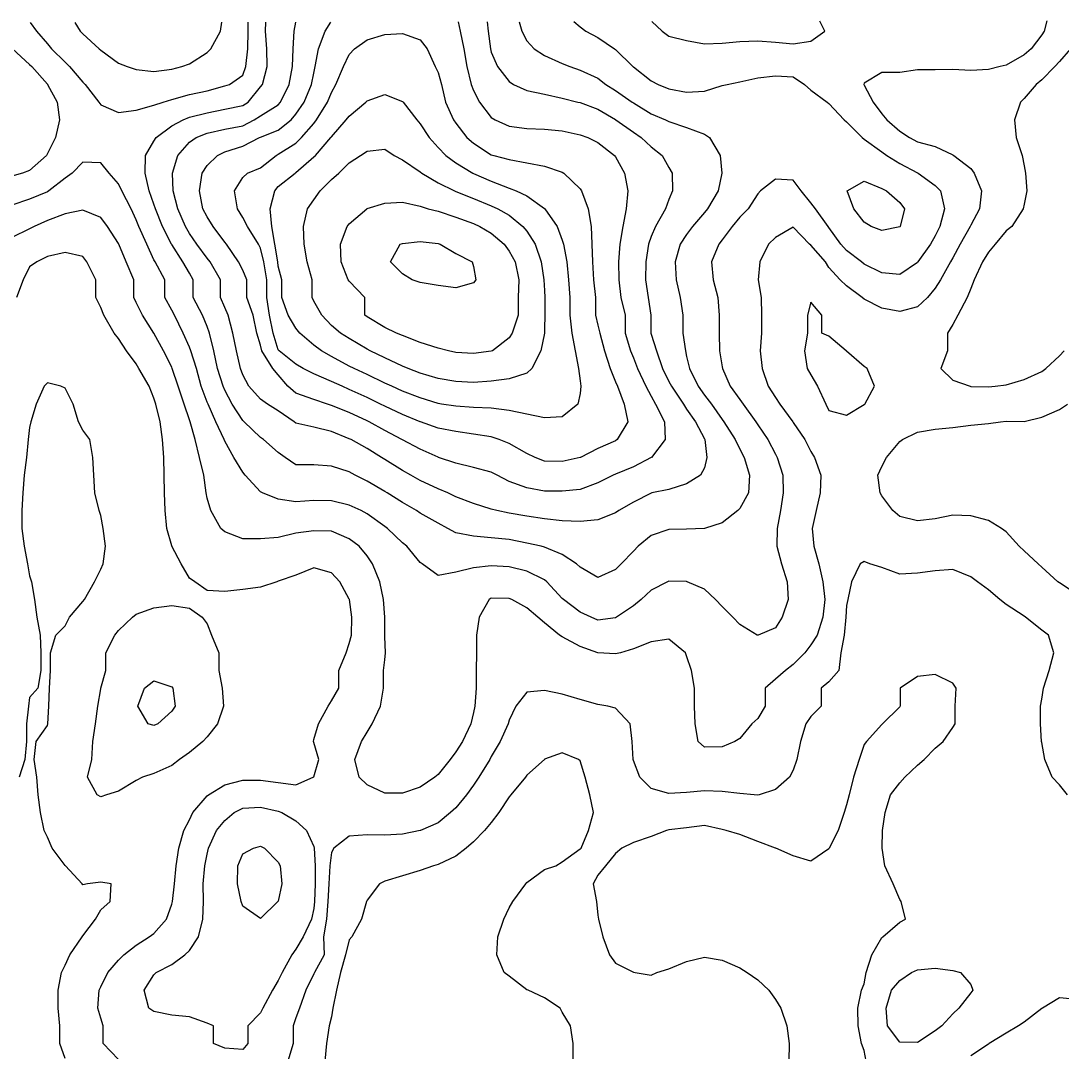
# Model space of a CAD drawing. Header units: inches. Extents: x 450896 to 463247, y 7386701 to 7399440.
# Drawn here: x 458089 to 459807, y 7397734 to 7399434 of the extents above; entities that cross this region are included whole.
import ezdxf

# ---------------------------------------------------------------- set-up
doc = ezdxf.new("R2010")
doc.units = ezdxf.units.IN
doc.header["$MEASUREMENT"] = 0

msp = doc.modelspace()

# ---------------------------------------------------------------- linework, layer by layer
for points, elevation in [([(459781.6, 7399434.3), (459777.3, 7399417.4), (459773.2, 7399411.1), (459755.6, 7399388.1), (459743.9, 7399378.1), (459714.6, 7399361.2), (459704.6, 7399358.8), (459685.3, 7399354), (459656, 7399352.5), (459626.7, 7399354.1), (459597.4, 7399353.7), (459568.2, 7399353.3), (459538.9, 7399349.3), (459509.6, 7399348.8), (459480.3, 7399331.5), (459479.5, 7399329.5), (459480.3, 7399328.4), (459494.9, 7399300.3), (459509.6, 7399281.2), (459517.7, 7399271), (459538.9, 7399252.5), (459555.1, 7399241.7), (459568.2, 7399235), (459597.4, 7399226.8), (459626.7, 7399213.2), (459628, 7399212.4), (459656, 7399190.8), (459661.9, 7399183.1), (459673.8, 7399153.8), (459670.4, 7399124.5), (459656, 7399097.2), (459655.2, 7399095.2), (459638.4, 7399066), (459626.7, 7399043.6), (459622.9, 7399036.7), (459606.3, 7399007.4), (459597.4, 7398993.3), (459584.5, 7398978.1), (459568.2, 7398962.7), (459538.9, 7398955.1), (459509.6, 7398960.4), (459480.3, 7398975.3), (459476.7, 7398978.1), (459451, 7398997.5), (459440.6, 7399007.4), (459421.7, 7399027.4), (459416.4, 7399036.7), (459392.4, 7399064.6), (459390, 7399066), (459363.2, 7399094.3), (459333.9, 7399077.2), (459322.3, 7399066), (459308.4, 7399036.7), (459305.6, 7399007.4), (459310.4, 7398978.1), (459310.7, 7398948.8), (459310.7, 7398919.5), (459308.9, 7398890.2), (459311.8, 7398861), (459322, 7398831.7), (459333.9, 7398813.4), (459341.3, 7398802.4), (459362.4, 7398773.1), (459363.2, 7398772), (459382.2, 7398743.8), (459392.4, 7398724.4), (459398.6, 7398714.5), (459408.8, 7398685.2), (459407.6, 7398655.9), (459400.9, 7398626.7), (459394.3, 7398597.4), (459397.5, 7398568.1), (459405.3, 7398538.8), (459412.2, 7398509.5), (459415.4, 7398480.2), (459412, 7398450.9), (459402.9, 7398421.6), (459392.4, 7398405.2), (459382.4, 7398392.4), (459363.2, 7398373.2), (459350.4, 7398363.1), (459333.9, 7398349), (459317.1, 7398333.8), (459317.1, 7398304.5), (459304.6, 7398284.2), (459294.7, 7398275.2), (459275.3, 7398250.9), (459266.7, 7398245.9), (459246, 7398237.1), (459216.7, 7398236.6), (459206.6, 7398245.9), (459201.6, 7398275.2), (459200.6, 7398304.5), (459200.6, 7398333.8), (459195.4, 7398363.1), (459187.4, 7398387.3), (459185.4, 7398392.4), (459158.1, 7398414.7), (459128.9, 7398410.6), (459099.6, 7398398.7), (459078.3, 7398392.4), (459070.3, 7398390.4), (459041, 7398392.3), (459040.8, 7398392.4), (459011.7, 7398402.7), (458982.4, 7398418.5), (458978, 7398421.6), (458953.1, 7398441.8), (458941.9, 7398450.9), (458923.8, 7398466.3), (458899.1, 7398480.2), (458894.6, 7398482), (458865.3, 7398482.2), (458861.9, 7398480.2), (458845.3, 7398450.9), (458840.9, 7398421.6), (458841.1, 7398392.4), (458840.3, 7398363.1), (458840.3, 7398333.8), (458838, 7398304.5), (458836, 7398294.1), (458831.7, 7398275.2), (458817.6, 7398245.9), (458806.7, 7398229), (458797.2, 7398216.6), (458777.4, 7398191.5), (458772, 7398187.3), (458748.1, 7398170.7), (458718.8, 7398160.7), (458689.5, 7398160.9), (458660.3, 7398174.6), (458647.4, 7398187.3), (458640.4, 7398216.6), (458651.3, 7398245.9), (458660.3, 7398261.6), (458668.6, 7398275.2), (458682.6, 7398304.5), (458687.4, 7398333.8), (458687.4, 7398363.1), (458689.5, 7398381), (458690.7, 7398392.4), (458689.5, 7398419), (458689.4, 7398421.6), (458689.4, 7398450.9), (458687.3, 7398480.2), (458681.6, 7398509.5), (458669.3, 7398538.8), (458660.3, 7398552.3), (458647.2, 7398568.1), (458631, 7398580.5), (458601.7, 7398592.6), (458572.4, 7398593.2), (458543.1, 7398589.5), (458513.8, 7398582.5), (458484.5, 7398580.5), (458455.2, 7398580.4), (458426, 7398591.5), (458419, 7398597.4), (458402.5, 7398626.7), (458396.7, 7398647), (458394.8, 7398655.9), (458390.9, 7398685.2), (458383.9, 7398714.5), (458376.8, 7398743.8), (458368.5, 7398773.1), (458367.4, 7398776.2), (458358.5, 7398802.4), (458348.8, 7398831.7), (458339, 7398861), (458338.1, 7398863.1), (458324.6, 7398890.2), (458308.8, 7398919.4), (458308.8, 7398919.5), (458290, 7398948.8), (458279.5, 7398970.1), (458275.7, 7398978.1), (458275.7, 7399007.4), (458262.9, 7399036.7), (458250.7, 7399066), (458250.2, 7399066.9), (458232.3, 7399095.2), (458221, 7399109.9), (458191.7, 7399122), (458162.4, 7399115.8), (458133.1, 7399104.8), (458111.4, 7399095.2), (458103.8, 7399091.4), (458074.5, 7399076.8)], 840), ([(459001.3, 7399432.9), (459011.7, 7399424.5), (459021, 7399417.4), (459041, 7399407), (459068.4, 7399388.1), (459070.3, 7399386.8), (459098.9, 7399358.8), (459099.6, 7399358.3), (459128.9, 7399335.6), (459140.6, 7399329.5), (459158.1, 7399322), (459187.4, 7399316.8), (459216.7, 7399318.3), (459246, 7399327.6), (459254.1, 7399329.5), (459275.3, 7399333.9), (459304.6, 7399340.2), (459333.9, 7399343.5), (459363.2, 7399341.8), (459381.9, 7399329.5), (459392.4, 7399320.2), (459419, 7399300.3), (459421.7, 7399297.7), (459447, 7399271), (459451, 7399267.5), (459477, 7399241.7), (459480.3, 7399238.9), (459509.6, 7399218.2), (459517.7, 7399212.4), (459538.9, 7399198.8), (459568.2, 7399183.8), (459569.5, 7399183.1), (459597.4, 7399162.7), (459606.2, 7399153.8), (459612.5, 7399124.5), (459605, 7399095.2), (459597.4, 7399079.7), (459589.9, 7399066), (459569, 7399036.7), (459568.2, 7399035.6), (459538.9, 7399015.9), (459509.6, 7399018.9), (459480.3, 7399033), (459475.6, 7399036.7), (459451, 7399055.6), (459441.9, 7399066), (459421.7, 7399093.7), (459420.6, 7399095.2), (459399.9, 7399124.5), (459392.4, 7399134.2), (459376.1, 7399153.8), (459363.2, 7399171.6), (459333.9, 7399173.1), (459309.3, 7399153.8), (459304.6, 7399149.2), (459288.8, 7399124.5), (459275.3, 7399110.4), (459262.6, 7399095.2), (459246, 7399073.1), (459240.4, 7399066), (459228.3, 7399036.7), (459231, 7399007.4), (459238.7, 7398978.1), (459241.2, 7398948.8), (459241.2, 7398919.5), (459241.8, 7398890.2), (459246, 7398863.6), (459246.4, 7398861), (459259.4, 7398831.7), (459275.3, 7398809.9), (459280.8, 7398802.4), (459301.5, 7398773.1), (459304.6, 7398768.1), (459321.1, 7398743.8), (459333.9, 7398719.7), (459336.5, 7398714.5), (459345.9, 7398685.2), (459346.6, 7398655.9), (459342.2, 7398626.7), (459336.6, 7398597.4), (459336, 7398568.1), (459344, 7398538.8), (459353, 7398509.5), (459354.7, 7398480.2), (459345.2, 7398450.9), (459333.9, 7398433.6), (459305.6, 7398421.6), (459304.6, 7398421.4), (459303.9, 7398421.6), (459275.3, 7398438.9), (459263.5, 7398450.9), (459246, 7398468.9), (459235.3, 7398480.2), (459216.7, 7398497.5), (459188.2, 7398509.5), (459187.4, 7398509.8), (459158.1, 7398510.7), (459155.9, 7398509.5), (459128.9, 7398495.5), (459112.6, 7398480.2), (459099.6, 7398469.9), (459071.5, 7398450.9), (459070.3, 7398450.2), (459041, 7398446), (459029.8, 7398450.9), (459011.7, 7398459.5), (458984.1, 7398480.2), (458982.4, 7398481.7), (458957, 7398509.5), (458953.1, 7398512.9), (458923.8, 7398526.8), (458894.6, 7398534), (458865.3, 7398535.9), (458836, 7398532.4), (458806.7, 7398525.3), (458777.4, 7398519.6), (458751, 7398538.8), (458748.1, 7398541.1), (458725.7, 7398568.1), (458718.8, 7398573.8), (458693.9, 7398597.4), (458689.5, 7398600.4), (458660.3, 7398621.4), (458650.6, 7398626.7), (458631, 7398636), (458601.7, 7398642.8), (458572.4, 7398643.5), (458543.1, 7398641.1), (458513.8, 7398645.8), (458487.7, 7398655.9), (458484.5, 7398657.6), (458459.3, 7398685.2), (458455.2, 7398690.4), (458440.7, 7398714.5), (458426, 7398741.4), (458424.9, 7398743.8), (458411.1, 7398773.1), (458398, 7398802.4), (458396.7, 7398805.7), (458386.7, 7398831.7), (458378.8, 7398861), (458369.8, 7398890.2), (458367.4, 7398896.4), (458356.8, 7398919.5), (458342.7, 7398948.8), (458338.1, 7398957.3), (458326.5, 7398978.1), (458326.5, 7399007.4), (458310.6, 7399036.7), (458308.8, 7399040.4), (458297.3, 7399066), (458283.9, 7399095.2), (458279.5, 7399106.4), (458271, 7399124.5), (458255.8, 7399153.8), (458250.2, 7399165.6), (458235, 7399183.1), (458221, 7399200), (458191.7, 7399201.1), (458173.9, 7399183.1), (458162.4, 7399174.9), (458135.3, 7399153.8), (458133.1, 7399152.6), (458103.8, 7399140), (458074.5, 7399130.1)], 860), ([(458104.4, 7399431.4), (458115, 7399417.4), (458133.1, 7399396.3), (458140.1, 7399388.1), (458162.4, 7399365.9), (458169.6, 7399358.8), (458191.7, 7399333.3), (458195.3, 7399329.5), (458218, 7399300.3), (458221, 7399295.7), (458250.2, 7399282.9), (458279.5, 7399286.8), (458308.8, 7399295), (458324.2, 7399300.3), (458338.1, 7399304.5), (458367.4, 7399312.9), (458396.7, 7399318.7), (458426, 7399327.1), (458433.3, 7399329.5), (458455.2, 7399344.7), (458460.4, 7399358.8), (458463.8, 7399388.1), (458464.2, 7399417.4), (458464.3, 7399432)], 860), ([(458178.3, 7399431.6), (458187.3, 7399417.4), (458191.7, 7399412.9), (458218.4, 7399388.1), (458221, 7399385.8), (458250.2, 7399364.5), (458264.8, 7399358.8), (458279.5, 7399353.9), (458308.8, 7399350.5), (458338.1, 7399354.5), (458354.8, 7399358.8), (458367.4, 7399363.6), (458396.7, 7399382), (458402.8, 7399388.1), (458418.8, 7399417.4), (458421, 7399432)], 840), ([(459079.2, 7398538.8), (459070.3, 7398529.5), (459041, 7398516.6), (459011.7, 7398533.6), (459005.8, 7398538.8), (458982.4, 7398554.3), (458953.1, 7398566.7), (458947.6, 7398568.1), (458923.8, 7398573.1), (458894.6, 7398578.9), (458865.3, 7398581.7), (458836, 7398584.8), (458806.7, 7398590.3), (458793.6, 7398597.4), (458777.4, 7398606.2), (458748.1, 7398622.3), (458741.6, 7398626.7), (458718.8, 7398640), (458693.6, 7398655.9), (458689.5, 7398658.4), (458660.3, 7398675.5), (458640.8, 7398685.2), (458631, 7398690.5), (458601.7, 7398699.8), (458572.4, 7398702.3), (458543.1, 7398702.5), (458525, 7398714.5), (458513.8, 7398722.4), (458489.5, 7398743.8), (458484.5, 7398747.3), (458457.7, 7398773.1), (458455.2, 7398775.5), (458438.1, 7398802.4), (458426, 7398825.5), (458423.2, 7398831.7), (458413.5, 7398861), (458407.5, 7398890.2), (458400.7, 7398919.5), (458396.7, 7398930.5), (458388.8, 7398948.8), (458373.7, 7398978.1), (458373.7, 7399007.4), (458367.4, 7399018.1), (458356.5, 7399036.7), (458338.1, 7399065.6), (458337.9, 7399066), (458323.1, 7399095.2), (458311.3, 7399124.5), (458308.8, 7399131.9), (458300.8, 7399153.8), (458294.4, 7399183.1), (458295.1, 7399212.4), (458308.8, 7399235.8), (458312.5, 7399241.7), (458338.1, 7399260.9), (458357.1, 7399271), (458367.4, 7399275.2), (458396.7, 7399282.7), (458426, 7399288.4), (458455.2, 7399294.4), (458464, 7399300.3), (458484.5, 7399325.7), (458487.7, 7399329.5), (458495.6, 7399358.8), (458495.2, 7399388.1), (458492.9, 7399417.4), (458493.3, 7399432.1)], 880), ([(459075.4, 7398626.7), (459070.3, 7398622.9), (459041, 7398611.3), (459011.7, 7398608.8), (458982.4, 7398610), (458953.1, 7398613.3), (458923.8, 7398617.7), (458894.6, 7398622.5), (458874.1, 7398626.7), (458865.3, 7398628.9), (458836, 7398638.4), (458806.7, 7398649.5), (458793.3, 7398655.9), (458777.4, 7398662.6), (458748.1, 7398676.3), (458732.4, 7398685.2), (458718.8, 7398693), (458689.5, 7398711), (458684.1, 7398714.5), (458660.3, 7398729.1), (458633.9, 7398743.8), (458631, 7398745.3), (458601.7, 7398757.1), (458572.4, 7398764.3), (458543.1, 7398771), (458540.2, 7398773.1), (458513.8, 7398791.1), (458496.2, 7398802.4), (458484.5, 7398810.6), (458465.5, 7398831.7), (458455.2, 7398850.7), (458451.4, 7398861), (458444.8, 7398890.2), (458439, 7398919.5), (458431.4, 7398948.8), (458426, 7398961.5), (458418.4, 7398978.1), (458418.4, 7399007.4), (458401.3, 7399036.7), (458396.7, 7399043.1), (458379.6, 7399066), (458367.4, 7399083.7), (458361, 7399095.2), (458348.1, 7399124.5), (458340.7, 7399153.8), (458339.2, 7399183.1), (458348.1, 7399212.4), (458367.4, 7399234.3), (458378.2, 7399241.7), (458396.7, 7399248.9), (458426, 7399255.7), (458455.2, 7399261.3), (458474, 7399271), (458484.5, 7399277.5), (458513.8, 7399295.7), (458517.8, 7399300.3), (458532.1, 7399329.5), (458537.6, 7399358.8), (458538.6, 7399388.1), (458540.2, 7399417.4), (458542.9, 7399432.2)], 900), ([(459066.4, 7398685.2), (459041, 7398672.6), (459011.7, 7398661.7), (458982.4, 7398658.6), (458953.1, 7398658.7), (458923.8, 7398664.3), (458894.6, 7398674.7), (458875, 7398685.2), (458865.3, 7398690.2), (458836, 7398697.7), (458806.7, 7398705.1), (458778.3, 7398714.5), (458777.4, 7398714.8), (458748.1, 7398728), (458718.8, 7398743.2), (458717.8, 7398743.8), (458689.5, 7398758.7), (458663.7, 7398773.1), (458660.3, 7398774.8), (458631, 7398788.4), (458601.7, 7398800.3), (458595.3, 7398802.4), (458572.4, 7398809.9), (458543.1, 7398820.3), (458529.7, 7398831.7), (458513.8, 7398850.7), (458504.7, 7398861), (458486.5, 7398890.2), (458484.5, 7398899.7), (458478.6, 7398919.5), (458472.2, 7398948.8), (458462, 7398978.1), (458462, 7399007.4), (458455.2, 7399023), (458448.5, 7399036.7), (458428.7, 7399066), (458426, 7399069.6), (458406.5, 7399095.2), (458396.7, 7399111.1), (458389.5, 7399124.5), (458384, 7399153.8), (458388.1, 7399183.1), (458396.7, 7399196), (458413.7, 7399212.4), (458426, 7399218.3), (458455.2, 7399227.4), (458482.8, 7399241.7), (458484.5, 7399242.5), (458513.8, 7399253.8), (458535.2, 7399271), (458543.1, 7399280.3), (458556.7, 7399300.3), (458568.6, 7399329.5), (458572.4, 7399348.2), (458574.9, 7399358.8), (458580, 7399388.1), (458591.3, 7399417.4), (458600.6, 7399432.3)], 920), ([(458810.5, 7399432.6), (458813.9, 7399417.4), (458819.8, 7399388.1), (458825, 7399358.8), (458832.2, 7399329.5), (458836, 7399319.6), (458845.7, 7399300.3), (458865.3, 7399274.7), (458871.4, 7399271), (458894.6, 7399260.6), (458923.8, 7399256.5), (458953.1, 7399255.8), (458982.4, 7399252.7), (459011.7, 7399246.1), (459024.5, 7399241.7), (459041, 7399233.8), (459068.4, 7399212.4), (459070.3, 7399209.9), (459084.9, 7399183.1), (459090.3, 7399153.8), (459087.8, 7399124.5), (459082.4, 7399095.2), (459077.2, 7399066), (459074.8, 7399036.7), (459075.6, 7399007.4), (459078.9, 7398978.1), (459086, 7398948.8), (459086, 7398919.5), (459095.1, 7398890.2), (459099.6, 7398878.4), (459106.3, 7398861), (459120, 7398831.7), (459128.9, 7398815.4), (459136.2, 7398802.4), (459150.8, 7398773.1), (459151.9, 7398743.8), (459129.6, 7398714.5), (459128.9, 7398714.1), (459099.6, 7398699.2), (459070.3, 7398686.9), (459066.4, 7398685.2)], 920), ([(458858.3, 7399432.7), (458860.1, 7399417.4), (458863.7, 7399388.1), (458865.3, 7399382.5), (458875.4, 7399358.8), (458894.6, 7399334.1), (458901.8, 7399329.5), (458923.8, 7399319.2), (458953.1, 7399313.3), (458982.4, 7399306.9), (459008.1, 7399300.3), (459011.7, 7399299.4), (459041, 7399288.4), (459070.3, 7399271.4), (459070.9, 7399271), (459099.6, 7399250.5), (459112.4, 7399241.7), (459128.9, 7399226.6), (459146.8, 7399212.4), (459158.1, 7399192.3), (459163.6, 7399183.1), (459164.2, 7399153.8), (459158.1, 7399139.8), (459152.4, 7399124.5), (459136.1, 7399095.2), (459128.9, 7399078.7), (459124.3, 7399066), (459120, 7399036.7), (459119.8, 7399007.4), (459123.9, 7398978.1), (459128.3, 7398948.8), (459128.3, 7398919.5), (459128.9, 7398917.8), (459137.9, 7398890.2), (459147.7, 7398861), (459158.1, 7398839.8), (459162.5, 7398831.7), (459182.2, 7398802.4), (459187.4, 7398794.1), (459202.2, 7398773.1), (459216.7, 7398745), (459217.3, 7398743.8), (459220.9, 7398714.5), (459216.7, 7398697.4), (459210.5, 7398685.2), (459187.4, 7398671.1), (459158.1, 7398661.4), (459130, 7398655.9), (459128.9, 7398655.7), (459099.6, 7398640.5), (459075.4, 7398626.7)], 900), ([(458911.3, 7399432.8), (458915.4, 7399417.4), (458923.8, 7399401.3), (458935.7, 7399388.1), (458953.1, 7399376.9), (458982.4, 7399364), (458994.8, 7399358.8), (459011.7, 7399352.8), (459041, 7399339.7), (459054.1, 7399329.5), (459070.3, 7399319.3), (459097.8, 7399300.3), (459099.6, 7399299.1), (459128.9, 7399281.1), (459152.4, 7399271), (459158.1, 7399268.2), (459187.4, 7399258.6), (459216.7, 7399247.5), (459224.9, 7399241.7), (459242.8, 7399212.4), (459245.3, 7399183.1), (459239.2, 7399153.8), (459221.8, 7399124.5), (459216.7, 7399118.3), (459196.9, 7399095.2), (459187.4, 7399082.2), (459176.9, 7399066), (459168.4, 7399036.7), (459170.2, 7399007.4), (459176.8, 7398978.1), (459181.3, 7398948.8), (459181.3, 7398919.5), (459185.4, 7398890.2), (459187.4, 7398881.1), (459191.9, 7398861), (459206.3, 7398831.7), (459216.7, 7398817.3), (459228.5, 7398802.4), (459246, 7398777), (459248.9, 7398773.1), (459267.7, 7398743.8), (459275.3, 7398728.1), (459282.4, 7398714.5), (459291.1, 7398685.2), (459289.3, 7398655.9), (459275.3, 7398630.4), (459272.1, 7398626.7), (459246, 7398606.6), (459217, 7398597.4), (459216.7, 7398597.3), (459187.4, 7398595.9), (459158.1, 7398595.8), (459128.9, 7398585.6), (459107.4, 7398568.1), (459099.6, 7398559.8), (459079.2, 7398538.8)], 880), ([(459130, 7399433.2), (459147.2, 7399417.4), (459158.1, 7399409), (459187.4, 7399401.9), (459216.7, 7399396.6), (459246, 7399397.3), (459275.3, 7399400.1), (459304.6, 7399401.1), (459333.9, 7399398.9), (459363.2, 7399396.2), (459392.4, 7399400.6), (459415.3, 7399417.4), (459407, 7399433.6)], 840), ([(459012.3, 7398714.5), (459011.7, 7398714.2), (458982.4, 7398707.5), (458953.1, 7398708.3), (458937.8, 7398714.5), (458923.8, 7398721), (458894.6, 7398737.2), (458878.3, 7398743.8), (458865.3, 7398748.2), (458836, 7398753), (458806.7, 7398757), (458777.4, 7398762.6), (458748.3, 7398773.1), (458748.1, 7398773.1), (458718.8, 7398785.2), (458689.5, 7398798.9), (458682.5, 7398802.4), (458660.3, 7398813), (458631, 7398826.6), (458619.4, 7398831.7), (458601.7, 7398839.8), (458572.4, 7398852.2), (458554.8, 7398861), (458543.1, 7398868.1), (458515.1, 7398890.2), (458513.8, 7398891.8), (458505.3, 7398919.5), (458499.6, 7398948.8), (458494.8, 7398978.1), (458494.8, 7399007.4), (458490, 7399036.7), (458484.5, 7399059.7), (458481.2, 7399066), (458463, 7399095.2), (458455.2, 7399110), (458446.8, 7399124.5), (458441.7, 7399153.8), (458455.2, 7399175.9), (458463.2, 7399183.1), (458484.5, 7399191.9), (458510.5, 7399212.4), (458513.8, 7399214.6), (458543.1, 7399232.7), (458552.3, 7399241.7), (458572.4, 7399264.9), (458577.1, 7399271), (458595.2, 7399300.3), (458601.7, 7399316.3), (458608.9, 7399329.5), (458621.2, 7399358.8), (458631, 7399378.9), (458639.4, 7399388.1), (458660.3, 7399403), (458689.5, 7399411.7), (458718.8, 7399413.2), (458748.1, 7399403.1), (458759.6, 7399388.1), (458772.8, 7399358.8), (458777.4, 7399349), (458783.2, 7399329.5), (458789.6, 7399300.3), (458803.1, 7399271), (458806.7, 7399265.4), (458824.7, 7399241.7), (458836, 7399232.4), (458865.3, 7399213.6), (458869.5, 7399212.4), (458894.6, 7399205.9), (458923.8, 7399200.2), (458953.1, 7399194.9), (458982.4, 7399184.5), (458984.8, 7399183.1), (459011.7, 7399157.4), (459014, 7399153.8), (459025, 7399124.5), (459029.8, 7399095.2), (459030.8, 7399066), (459031.9, 7399036.7), (459033.8, 7399007.4), (459037.1, 7398978.1), (459037.1, 7398948.8), (459041, 7398932.5), (459044.1, 7398919.5), (459052, 7398890.2), (459061.4, 7398861), (459070.3, 7398839), (459073.3, 7398831.7), (459084.2, 7398802.4), (459090.2, 7398773.1), (459073, 7398743.8), (459070.3, 7398742), (459041, 7398729.1), (459012.3, 7398714.5)], 940), ([(458075.7, 7399388.1), (458103.8, 7399362.1), (458107.2, 7399358.8), (458133.1, 7399329.6), (458133.2, 7399329.5), (458149.1, 7399300.3), (458153, 7399271), (458146.4, 7399241.7), (458133.1, 7399215.3), (458131.5, 7399212.4), (458103.8, 7399187.5), (458091.9, 7399183.1), (458074.5, 7399178)], 880), ([(459820.8, 7399388.1), (459802.5, 7399367.3), (459794.9, 7399358.8), (459773.2, 7399336.8), (459764.1, 7399329.5), (459743.9, 7399306), (459738, 7399300.3), (459728, 7399271), (459730.8, 7399241.7), (459740.6, 7399212.4), (459743.9, 7399195.4), (459746.3, 7399183.1), (459748.6, 7399153.8), (459743.9, 7399132.1), (459742.4, 7399124.5), (459723.6, 7399095.2), (459714.6, 7399088), (459696.1, 7399066), (459685.3, 7399052.9), (459675.5, 7399036.7), (459661.8, 7399007.4), (459656, 7398993.1), (459650, 7398978.1), (459634.6, 7398948.8), (459626.7, 7398933.6), (459617.6, 7398919.5), (459617.6, 7398890.2), (459606.7, 7398861), (459626.7, 7398842), (459655.3, 7398831.7), (459656, 7398831.5), (459685.3, 7398830.6), (459696.5, 7398831.7), (459714.6, 7398833.9), (459743.9, 7398842.9), (459773.2, 7398855.9), (459780, 7398861), (459802.5, 7398881.8), (459809.9, 7398890.2)], 820), ([(459008.1, 7398802.4), (458982.4, 7398781.6), (458953.1, 7398779.5), (458923.8, 7398785.8), (458894.6, 7398791.8), (458865.3, 7398795.9), (458836, 7398796.9), (458806.7, 7398798.8), (458783.1, 7398802.4), (458777.4, 7398803.2), (458748.1, 7398812.5), (458718.8, 7398823.9), (458701.3, 7398831.7), (458689.5, 7398837.1), (458660.3, 7398851), (458638.8, 7398861), (458631, 7398865), (458601.7, 7398880.9), (458585.2, 7398890.2), (458572.4, 7398899.4), (458549.3, 7398919.5), (458543.1, 7398927.5), (458530.3, 7398948.8), (458519.7, 7398978.1), (458519.7, 7399007.4), (458513.8, 7399029.9), (458513, 7399036.7), (458508.4, 7399066), (458503.4, 7399095.2), (458500.7, 7399124.5), (458508, 7399153.8), (458513.8, 7399161.2), (458541.5, 7399183.1), (458543.1, 7399184.1), (458572.4, 7399209.8), (458575.1, 7399212.4), (458600.5, 7399241.7), (458601.7, 7399243.2), (458626.1, 7399271), (458631, 7399277.3), (458658.4, 7399300.3), (458660.3, 7399302.2), (458689.5, 7399312.8), (458718.8, 7399301.4), (458719.8, 7399300.3), (458742.3, 7399271), (458748.1, 7399264.2), (458762.8, 7399241.7), (458777.4, 7399225.6), (458790.3, 7399212.4), (458806.7, 7399199.9), (458834.8, 7399183.1), (458836, 7399182.5), (458865.3, 7399169.9), (458894.6, 7399158.5), (458906, 7399153.8), (458923.8, 7399145.5), (458953.1, 7399124.9), (458953.5, 7399124.5), (458973.9, 7399095.2), (458982.4, 7399072.6), (458984.5, 7399066), (458989.9, 7399036.7), (458992.7, 7399007.4), (458994.7, 7398978.1), (458994.7, 7398948.8), (458998.3, 7398919.5), (459003.6, 7398890.2), (459009.2, 7398861), (459011.7, 7398840.6), (459012.8, 7398831.7), (459011.7, 7398819.7), (459008.1, 7398802.4)], 960), ([(458932.3, 7398861), (458923.8, 7398853.5), (458894.6, 7398843.8), (458865.3, 7398840.4), (458836, 7398838), (458806.7, 7398839.4), (458777.4, 7398844.5), (458748.1, 7398853.6), (458728.4, 7398861), (458718.8, 7398864.9), (458689.5, 7398878.8), (458665.7, 7398890.2), (458660.3, 7398893.1), (458631, 7398910.6), (458616.6, 7398919.5), (458601.7, 7398931.8), (458585.6, 7398948.8), (458572.4, 7398972.2), (458569.6, 7398978.1), (458569.6, 7399007.4), (458561.7, 7399036.7), (458556.6, 7399066), (458555.3, 7399095.2), (458562.3, 7399124.5), (458572.4, 7399139), (458582.9, 7399153.8), (458601.7, 7399172.8), (458613.9, 7399183.1), (458631, 7399200.2), (458649.6, 7399212.4), (458660.3, 7399219.2), (458689.5, 7399222.7), (458705.2, 7399212.4), (458718.8, 7399205.1), (458748.1, 7399185.2), (458750.8, 7399183.1), (458777.4, 7399166.9), (458804.4, 7399153.8), (458806.7, 7399152.9), (458836, 7399141.1), (458865.3, 7399129.5), (458875.8, 7399124.5), (458894.6, 7399113.6), (458917.3, 7399095.2), (458923.8, 7399087.6), (458937.8, 7399066), (458947.3, 7399036.7), (458952.1, 7399007.4), (458953.1, 7398989.5), (458953.8, 7398978.1), (458953.8, 7398948.8), (458953.1, 7398926.5), (458952.9, 7398919.5), (458947.2, 7398890.2), (458932.3, 7398861)], 980), ([(459539.6, 7399095.2), (459538.9, 7399094.5), (459509.6, 7399088.4), (459491.9, 7399095.2), (459480.3, 7399102.2), (459463.4, 7399124.5), (459452, 7399153.8), (459480.3, 7399169.9), (459509.6, 7399158), (459516.9, 7399153.8), (459538.9, 7399134.9), (459546.8, 7399124.5), (459539.6, 7399095.2)], 880), ([(458867, 7398890.2), (458865.3, 7398889.4), (458836, 7398885.6), (458806.7, 7398887.7), (458794.7, 7398890.2), (458777.4, 7398894.7), (458748.1, 7398903.9), (458718.8, 7398915.3), (458709, 7398919.5), (458689.5, 7398928.5), (458660.3, 7398946.1), (458656.7, 7398948.8), (458656.7, 7398978.1), (458631, 7399005), (458629, 7399007.4), (458617.4, 7399036.7), (458616.6, 7399066), (458627.6, 7399095.2), (458631, 7399099.6), (458660, 7399124.5), (458660.3, 7399124.7), (458689.5, 7399133.8), (458718.8, 7399135.2), (458748.1, 7399128.5), (458761.2, 7399124.5), (458777.4, 7399120.2), (458806.7, 7399110.8), (458836, 7399099.9), (458846.1, 7399095.2), (458865.3, 7399084.2), (458886.3, 7399066), (458894.6, 7399054.7), (458904.5, 7399036.7), (458910.5, 7399007.4), (458909.5, 7398978.1), (458909.5, 7398948.8), (458899.9, 7398919.5), (458894.6, 7398911.4), (458867, 7398890.2)], 1000), ([(458840, 7399007.4), (458836, 7399002.2), (458806.7, 7398994), (458777.4, 7398998), (458748.1, 7399002.8), (458734.5, 7399007.4), (458718.8, 7399017.3), (458699.1, 7399036.7), (458715, 7399066), (458718.8, 7399067.4), (458748.1, 7399070.5), (458777.4, 7399067), (458780.8, 7399066), (458806.7, 7399050.4), (458833.7, 7399036.7), (458836, 7399029.4), (458840, 7399007.4)], 1020), ([(458250.2, 7397721.8), (458224.9, 7397748), (458224.9, 7397777.3), (458221, 7397789.7), (458216.4, 7397806.6), (458218.4, 7397835.9), (458221, 7397841.4), (458232.7, 7397865.2), (458250.2, 7397885.6), (458259.1, 7397894.5), (458279.5, 7397910.5), (458301, 7397923.8), (458308.8, 7397929.7), (458329.6, 7397953), (458338.1, 7397977.9), (458339.2, 7397982.3), (458342.8, 7398011.6), (458345.5, 7398040.9), (458350.1, 7398070.2), (458358.1, 7398099.5), (458367.4, 7398117), (458373.1, 7398128.8), (458396.7, 7398156.5), (458398.8, 7398158.1), (458426, 7398174.7), (458455.2, 7398182.2), (458484.5, 7398182.3), (458513.8, 7398178.5), (458543.1, 7398174.7), (458571.6, 7398187.3), (458572.4, 7398188.1), (458580.6, 7398216.6), (458572.4, 7398244.2), (458571.8, 7398245.9), (458572.4, 7398249.4), (458580.2, 7398275.2), (458596.2, 7398304.5), (458601.7, 7398313), (458613.8, 7398333.8), (458613.8, 7398363.1), (458625.6, 7398392.4), (458631, 7398407.8), (458634.5, 7398421.6), (458635.3, 7398450.9), (458631.1, 7398480.2), (458631, 7398480.6), (458615.5, 7398509.5), (458601.7, 7398524.4), (458572.4, 7398532.5), (458543.1, 7398520.4), (458513.8, 7398510.2), (458511.5, 7398509.5), (458484.5, 7398500.6), (458455.2, 7398496.9), (458426, 7398493.5), (458396.7, 7398495.1), (458376.1, 7398509.5), (458367.4, 7398515.5), (458353.7, 7398538.8), (458338.3, 7398568.1), (458338.1, 7398568.7), (458330, 7398597.4), (458327.2, 7398626.7), (458326, 7398655.9), (458325.7, 7398685.2), (458325, 7398714.5), (458323, 7398743.8), (458319, 7398773.1), (458311.9, 7398802.4), (458308.8, 7398812.3), (458300.9, 7398831.7), (458284.1, 7398861), (458279.5, 7398868.6), (458263.6, 7398890.2), (458250.2, 7398910.3), (458243, 7398919.5), (458226, 7398948.8), (458221, 7398961.8), (458213.1, 7398978.1), (458213.1, 7399007.4), (458198.3, 7399036.7), (458191.7, 7399045.5), (458162.4, 7399052.5), (458133.1, 7399045.7), (458115.8, 7399036.7), (458103.8, 7399028.4), (458092.9, 7399007.4), (458082, 7398978.1)], 820), ([(459480.3, 7398801.6), (459481.1, 7398802.4), (459497.1, 7398831.7), (459485.2, 7398861), (459480.3, 7398864.5), (459451, 7398889.9), (459450.7, 7398890.2), (459421.7, 7398914.4), (459410.5, 7398919.5), (459410.5, 7398948.8), (459392.4, 7398970.2), (459386.6, 7398948.8), (459386.6, 7398919.5), (459381.9, 7398890.2), (459386.2, 7398861), (459392.4, 7398850.7), (459403.4, 7398831.7), (459416.8, 7398802.4), (459421.7, 7398792), (459451, 7398784), (459480.3, 7398801.6)], 820), ([(458162.4, 7397723.7), (458153.6, 7397748), (458153.6, 7397777.3), (458150.6, 7397806.6), (458151.1, 7397835.9), (458156.5, 7397865.2), (458162.4, 7397877.6), (458170, 7397894.5), (458190.6, 7397923.8), (458191.7, 7397925.7), (458212.5, 7397953), (458221, 7397968.5), (458236.6, 7397982.3), (458238.3, 7398011.6), (458221, 7398014.1), (458199.3, 7398011.6), (458191.7, 7398010), (458190.4, 7398011.6), (458162.9, 7398040.9), (458162.4, 7398041.5), (458141.1, 7398070.2), (458133.1, 7398088.2), (458127.6, 7398099.5), (458121.8, 7398128.8), (458117.8, 7398158.1), (458115.5, 7398187.3), (458111.1, 7398216.6), (458114.7, 7398245.9), (458133.1, 7398272.6), (458133.7, 7398275.2), (458135.3, 7398304.5), (458136.5, 7398333.8), (458138.3, 7398363.1), (458138.3, 7398392.4), (458147.2, 7398421.6), (458162.4, 7398436.7), (458169.3, 7398450.9), (458191.7, 7398477), (458194.2, 7398480.2), (458210.6, 7398509.5), (458221, 7398530.4), (458224.8, 7398538.8), (458229.1, 7398568.1), (458225.3, 7398597.4), (458221, 7398618.6), (458218.5, 7398626.7), (458211.2, 7398655.9), (458209.7, 7398685.2), (458207.8, 7398714.5), (458203.2, 7398743.8), (458191.7, 7398759.3), (458184.5, 7398773.1), (458175.7, 7398802.4), (458162.4, 7398828.5), (458155, 7398831.7), (458133.1, 7398837.3), (458127.9, 7398831.7), (458114.5, 7398802.4), (458106, 7398773.1), (458103.8, 7398764), (458101.6, 7398743.8), (458098.4, 7398714.5), (458094.9, 7398685.2), (458092.4, 7398655.9), (458090.9, 7398626.7), (458091.1, 7398597.4), (458094.9, 7398568.1), (458100.2, 7398538.8), (458103.8, 7398519.4), (458106.7, 7398509.5), (458111.6, 7398480.2), (458115.6, 7398450.9), (458121.2, 7398421.6), (458122.1, 7398392.4), (458122.1, 7398363.1), (458117.3, 7398333.8), (458103.8, 7398318.7), (458101.9, 7398304.5), (458098.4, 7398275.2), (458098.4, 7398245.9), (458096, 7398216.6), (458086.6, 7398187.3)], 800), ([(459831.7, 7398488.2), (459802.5, 7398507.5), (459799.8, 7398509.5), (459773.2, 7398533.3), (459767, 7398538.8), (459743.9, 7398560.4), (459736.1, 7398568.1), (459714.6, 7398591.7), (459706.9, 7398597.4), (459685.3, 7398610.3), (459656, 7398618.3), (459626.7, 7398619), (459597.4, 7398613.3), (459568.2, 7398610.1), (459538.9, 7398616.9), (459527.7, 7398626.7), (459509.6, 7398651.3), (459506.5, 7398655.9), (459502.8, 7398685.2), (459509.6, 7398699.4), (459517, 7398714.5), (459538.9, 7398740.7), (459543.4, 7398743.8), (459568.2, 7398756.3), (459597.4, 7398761.2), (459626.7, 7398763.6), (459656, 7398767.6), (459685.3, 7398770.3), (459705, 7398773.1), (459714.6, 7398774), (459743.9, 7398773.7), (459773.2, 7398780.7), (459802.5, 7398793.4), (459815.7, 7398802.4)], 840), ([(459815.4, 7398158.1), (459802.5, 7398174.9), (459790.6, 7398187.3), (459778.1, 7398216.6), (459773.2, 7398244.4), (459772.9, 7398245.9), (459771.3, 7398275.2), (459771.3, 7398304.5), (459773.2, 7398315.9), (459776, 7398333.8), (459785.5, 7398363.1), (459793, 7398392.4), (459784.1, 7398421.6), (459773.2, 7398429.5), (459746.6, 7398450.9), (459743.9, 7398452.7), (459714.6, 7398472), (459703.9, 7398480.2), (459685.3, 7398496), (459667, 7398509.5), (459656, 7398517.6), (459626.7, 7398529.8), (459597.4, 7398527.7), (459568.2, 7398523.4), (459538.9, 7398521.9), (459509.6, 7398532.7), (459489.6, 7398538.8), (459480.3, 7398542.7), (459473.5, 7398538.8), (459459.6, 7398509.5), (459453.4, 7398480.2), (459451, 7398470.4), (459449.9, 7398450.9), (459447.1, 7398421.6), (459441.5, 7398392.4), (459438.2, 7398363.1), (459421.7, 7398344.6), (459409.6, 7398333.8), (459409.6, 7398304.5), (459392.4, 7398287.4), (459384.2, 7398275.2), (459375.4, 7398245.9), (459369.3, 7398216.6), (459363.2, 7398199.1), (459357, 7398187.3), (459333.9, 7398167.1), (459307.2, 7398158.1), (459304.6, 7398157.5), (459299, 7398158.1), (459275.3, 7398160.3), (459246, 7398163.5), (459216.7, 7398164.8), (459187.4, 7398162.1), (459158.1, 7398160.6), (459128.9, 7398168.4), (459110.3, 7398187.3), (459099.6, 7398215), (459099.1, 7398216.6), (459097.7, 7398245.9), (459094.4, 7398275.2), (459070.3, 7398301), (459057.6, 7398304.5), (459041, 7398307), (459011.7, 7398315.5), (458982.4, 7398324.3), (458953.1, 7398330), (458923.8, 7398327.4), (458905.5, 7398304.5), (458894.6, 7398281), (458893.2, 7398275.2), (458879.9, 7398245.9), (458865.3, 7398221.6), (458862.6, 7398216.6), (458844.5, 7398187.3), (458836, 7398174.2), (458824.6, 7398158.1), (458806.7, 7398136.7), (458797.9, 7398128.8), (458777.4, 7398111.9), (458748.7, 7398099.5), (458748.1, 7398099.3), (458718.8, 7398093.4), (458689.5, 7398091.8), (458660.3, 7398092.3), (458631, 7398090.1), (458605.7, 7398070.2), (458601.7, 7398063.1), (458599.1, 7398040.9), (458597.1, 7398011.6), (458595.7, 7397982.3), (458593.3, 7397953), (458588.5, 7397923.8), (458589.4, 7397894.5), (458573.4, 7397865.2), (458572.4, 7397862.9), (458559.6, 7397835.9), (458548.9, 7397806.6), (458543.1, 7397790.3), (458538.3, 7397777.3), (458538.3, 7397748), (458529.6, 7397718.8)], 820), ([(458230.3, 7398158.1), (458221, 7398154.6), (458215.2, 7398158.1), (458199.1, 7398187.3), (458206.4, 7398216.6), (458208.2, 7398245.9), (458212.2, 7398275.2), (458216, 7398304.5), (458221, 7398333.1), (458221.1, 7398333.8), (458229.3, 7398363.1), (458229.3, 7398392.4), (458244.3, 7398421.6), (458250.2, 7398429.1), (458273.7, 7398450.9), (458279.5, 7398455.9), (458308.8, 7398466.7), (458338.1, 7398470.2), (458367.4, 7398465.9), (458388.4, 7398450.9), (458396.7, 7398440), (458404, 7398421.6), (458416, 7398392.4), (458416, 7398363.1), (458421.3, 7398333.8), (458423.7, 7398304.5), (458413.9, 7398275.2), (458396.7, 7398253.7), (458389.4, 7398245.9), (458367.4, 7398227.7), (458350.7, 7398216.6), (458338.1, 7398206.4), (458308.8, 7398193.6), (458289.8, 7398187.3), (458279.5, 7398182), (458250.2, 7398164.2), (458230.3, 7398158.1)], 820), ([(459483.7, 7397718.8), (459480.3, 7397736.7), (459475.6, 7397748), (459470.2, 7397777.3), (459469.7, 7397806.6), (459476, 7397835.9), (459480.3, 7397846.3), (459483.4, 7397865.2), (459492.9, 7397894.5), (459509.6, 7397922.9), (459511.1, 7397923.8), (459538.9, 7397948.4), (459548.7, 7397953), (459541.4, 7397982.3), (459538.9, 7397985.5), (459527.9, 7398011.6), (459514.4, 7398040.9), (459510.2, 7398070.2), (459510.4, 7398099.5), (459514.9, 7398128.8), (459523.9, 7398158.1), (459538.9, 7398178.2), (459547.5, 7398187.3), (459568.2, 7398207.1), (459579.1, 7398216.6), (459597.4, 7398235.3), (459610.6, 7398245.9), (459626.7, 7398269.2), (459630.6, 7398275.2), (459630.6, 7398304.5), (459632.1, 7398333.8), (459626.7, 7398342.1), (459597.4, 7398356.5), (459568.2, 7398353), (459539.9, 7398333.8), (459539.6, 7398304.5), (459538.9, 7398303.4), (459510.7, 7398275.2), (459509.6, 7398274.1), (459484.3, 7398245.9), (459480.3, 7398241.4), (459472.2, 7398216.6), (459462.4, 7398187.3), (459455.7, 7398158.1), (459451, 7398141.4), (459447.5, 7398128.8), (459437.3, 7398099.5), (459422.4, 7398070.2), (459421.7, 7398069.2), (459392.4, 7398048.9), (459363.2, 7398057.7), (459334.3, 7398070.2), (459333.9, 7398070.3), (459304.6, 7398081.4), (459275.3, 7398092.6), (459252.5, 7398099.5), (459246, 7398101), (459216.7, 7398107.6), (459187.4, 7398103.9), (459158.1, 7398100.6), (459154, 7398099.5), (459128.9, 7398089.2), (459099.6, 7398079.7), (459080.7, 7398070.2), (459070.3, 7398061.5), (459053.4, 7398040.9), (459041, 7398025.5), (459033, 7398011.6), (459038.5, 7397982.3), (459041, 7397959.9), (459041.8, 7397953), (459049.4, 7397923.8), (459060.4, 7397894.5), (459070.3, 7397880.9), (459099.6, 7397865.6), (459102.6, 7397865.2), (459128.9, 7397860.9), (459138.3, 7397865.2), (459158.1, 7397871.1), (459187.4, 7397883.5), (459216.7, 7397890.4), (459246, 7397885.5), (459275.3, 7397873.2), (459287.3, 7397865.2), (459304.6, 7397853.1), (459322.9, 7397835.9), (459333.9, 7397820.6), (459342.9, 7397806.6), (459352.7, 7397777.3), (459356.5, 7397748), (459355.9, 7397718.8)], 800), ([(458315, 7398275.2), (458308.8, 7398272.2), (458299.4, 7398275.2), (458282.3, 7398304.5), (458293.5, 7398333.8), (458308.8, 7398346.3), (458338.1, 7398336.1), (458339.9, 7398333.8), (458344, 7398304.5), (458338.1, 7398296), (458315, 7398275.2)], 840), ([(459000.1, 7397718.8), (459000.1, 7397748), (458995.7, 7397777.3), (458982.4, 7397800), (458978.6, 7397806.6), (458953.1, 7397823.4), (458926.1, 7397835.9), (458923.8, 7397836.9), (458894.6, 7397859.2), (458886.6, 7397865.2), (458874.1, 7397894.5), (458875.9, 7397923.8), (458885.7, 7397953), (458894.6, 7397971.6), (458900.6, 7397982.3), (458922.4, 7398011.6), (458923.8, 7398013.6), (458953.1, 7398035), (458971.9, 7398040.9), (458982.4, 7398047.6), (459011.7, 7398068.9), (459013.4, 7398070.2), (459025.6, 7398099.5), (459033.8, 7398128.8), (459027.7, 7398158.1), (459020.1, 7398187.3), (459011.7, 7398214), (459008.9, 7398216.6), (458982.4, 7398227.5), (458953.1, 7398217), (458952.8, 7398216.6), (458923.8, 7398190.7), (458921.4, 7398187.3), (458897.3, 7398158.1), (458894.6, 7398154.8), (458877.5, 7398128.8), (458865.3, 7398112.7), (458854.1, 7398099.5), (458836, 7398080.7), (458823.9, 7398070.2), (458806.7, 7398057), (458777.4, 7398043.1), (458769.9, 7398040.9), (458748.1, 7398033.4), (458718.8, 7398024.4), (458689.5, 7398015.8), (458680.8, 7398011.6), (458660.3, 7397984.6), (458659.4, 7397982.3), (458651.4, 7397953), (458635, 7397923.8), (458631, 7397919.2), (458624.8, 7397894.5), (458616.4, 7397865.2), (458609.7, 7397835.9), (458604, 7397806.6), (458601.7, 7397792.4), (458597.9, 7397777.3), (458593.2, 7397748), (458590.9, 7397718.8)], 800), ([(458463.7, 7397748), (458455.2, 7397738.3), (458426, 7397740.6), (458406.9, 7397748), (458406.9, 7397777.3), (458396.7, 7397781.5), (458367.4, 7397791.9), (458338.1, 7397794.8), (458308.8, 7397800.9), (458300.4, 7397806.6), (458292.5, 7397835.9), (458308.8, 7397861.2), (458312.7, 7397865.2), (458338.1, 7397878.2), (458359.5, 7397894.5), (458367.4, 7397901.4), (458382.4, 7397923.8), (458389.7, 7397953), (458390.4, 7397982.3), (458390.1, 7398011.6), (458392.6, 7398040.9), (458396.7, 7398060.5), (458398.9, 7398070.2), (458411.8, 7398099.5), (458426, 7398116.1), (458441.3, 7398128.8), (458455.2, 7398136.2), (458484.5, 7398137.9), (458513.8, 7398131.4), (458519.7, 7398128.8), (458543.1, 7398115.5), (458560.7, 7398099.5), (458572.4, 7398073), (458573, 7398070.2), (458575, 7398040.9), (458574.9, 7398011.6), (458573.5, 7397982.3), (458572.4, 7397970.5), (458568.6, 7397953), (458555.1, 7397923.8), (458543.1, 7397903.7), (458536.5, 7397894.5), (458520.4, 7397865.2), (458513.8, 7397852), (458504.1, 7397835.9), (458488.5, 7397806.6), (458484.5, 7397799), (458463.7, 7397777.3), (458463.7, 7397748)], 840), ([(458513.4, 7397982.3), (458484.5, 7397954), (458455.2, 7397974.5), (458452.5, 7397982.3), (458446.7, 7398011.6), (458447.1, 7398040.9), (458455.2, 7398061.1), (458472.8, 7398070.2), (458484.5, 7398073.4), (458491, 7398070.2), (458513.8, 7398047.4), (458516.8, 7398040.9), (458519.8, 7398011.6), (458513.8, 7397983.1), (458513.4, 7397982.3)], 860), ([(459608.6, 7397777.3), (459597.4, 7397768.8), (459568.2, 7397749.9), (459538.9, 7397750.6), (459518.7, 7397777.3), (459516.3, 7397806.6), (459525.3, 7397835.9), (459538.9, 7397852.3), (459558.1, 7397865.2), (459568.2, 7397869.9), (459597.4, 7397872.3), (459626.7, 7397868.4), (459639.2, 7397865.2), (459656, 7397845.3), (459659.7, 7397835.9), (459656, 7397831.9), (459636.4, 7397806.6), (459626.7, 7397797), (459608.6, 7397777.3)], 820), ([(459831.7, 7397820.6), (459802.5, 7397823.2), (459774.6, 7397806.6), (459773.2, 7397805.9), (459743.9, 7397783.6), (459734.6, 7397777.3), (459714.6, 7397765.4), (459686.7, 7397748), (459685.3, 7397747.1), (459656, 7397727.8)], 800)]:
    msp.add_lwpolyline(points, dxfattribs=dict(elevation=elevation))

doc.saveas('drawing.dxf')
